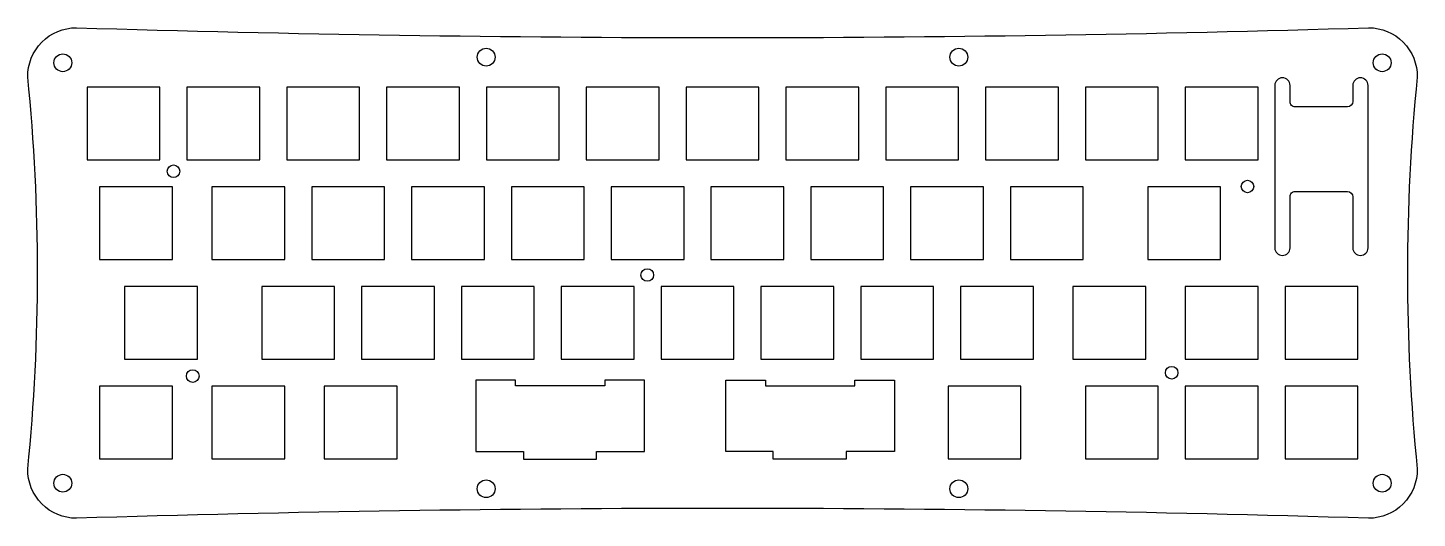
# Model space of a CAD drawing. Header units: millimetres. Extents: x 1 to 266, y -56 to 37.
import ezdxf

# ---------------------------------------------------------------- set-up
doc = ezdxf.new("R2010")
doc.units = ezdxf.units.MM
doc.layers.get('0').update_dxf_attribs({"linetype": 'CONTINUOUS'})

msp = doc.modelspace()

# ---------------------------------------------------------------- linework, layer by layer
for points in [[(256.63, -56.37, 0.015209), (10.08, -56.37, -0.421024), (0.78, -46.96, 0.050054), (0.78, 27.91, -0.421024), (10.08, 37.32, 0.015209), (256.63, 37.32, -0.421024), (265.93, 27.91, 0.050054), (265.93, -46.96, -0.421024)], [(238.76, 26.31), (238.76, -4.72, 1), (241.66, -4.72), (241.66, 5.06, -0.415059), (242.66, 6.06), (252.64, 6.03, -0.413368), (253.64, 5.03), (253.64, -4.72, 1), (256.54, -4.72), (256.54, 26.31, 1), (253.64, 26.31), (253.64, 23.23, -0.413368), (252.64, 22.23), (242.66, 22.2, -0.415059), (241.66, 23.2), (241.66, 26.31, 1)]]:
    msp.add_lwpolyline(points, format="xyb", close=True)
for points in [[(12.1, 12.1), (26, 12.1), (26, 26), (12.1, 26)], [(31.15, 12.1), (45.05, 12.1), (45.05, 26), (31.15, 26)], [(50.2, 12.1), (64.1, 12.1), (64.1, 26), (50.2, 26)], [(69.25, 12.1), (83.15, 12.1), (83.15, 26), (69.25, 26)], [(102.2, 26), (88.3, 26), (88.3, 12.1), (102.2, 12.1)], [(121.25, 26), (107.35, 26), (107.35, 12.1), (121.25, 12.1)], [(140.3, 26), (126.4, 26), (126.4, 12.1), (140.3, 12.1)], [(159.35, 26), (145.45, 26), (145.45, 12.1), (159.35, 12.1)], [(178.4, 26), (164.5, 26), (164.5, 12.1), (178.4, 12.1)], [(197.45, 26), (183.55, 26), (183.55, 12.1), (197.45, 12.1)], [(216.5, 26), (202.6, 26), (202.6, 12.1), (216.5, 12.1)], [(235.55, 26), (221.65, 26), (221.65, 12.1), (235.55, 12.1)], [(28.38, 6.95), (14.48, 6.95), (14.48, -6.95), (28.38, -6.95)], [(49.81, 6.95), (35.91, 6.95), (35.91, -6.95), (49.81, -6.95)], [(68.86, 6.95), (54.96, 6.95), (54.96, -6.95), (68.86, -6.95)], [(87.91, 6.95), (74.01, 6.95), (74.01, -6.95), (87.91, -6.95)], [(106.96, 6.95), (93.06, 6.95), (93.06, -6.95), (106.96, -6.95)], [(126.01, 6.95), (112.11, 6.95), (112.11, -6.95), (126.01, -6.95)], [(145.06, 6.95), (131.16, 6.95), (131.16, -6.95), (145.06, -6.95)], [(164.11, 6.95), (150.21, 6.95), (150.21, -6.95), (164.11, -6.95)], [(183.16, 6.95), (169.26, 6.95), (169.26, -6.95), (183.16, -6.95)], [(202.21, 6.95), (188.31, 6.95), (188.31, -6.95), (202.21, -6.95)], [(228.4, 6.95), (214.5, 6.95), (214.5, -6.95), (228.4, -6.95)], [(33.14, -12.1), (19.24, -12.1), (19.24, -26), (33.14, -26)], [(59.34, -12.1), (45.44, -12.1), (45.44, -26), (59.34, -26)], [(78.39, -12.1), (64.49, -12.1), (64.49, -26), (78.39, -26)], [(97.44, -12.1), (83.54, -12.1), (83.54, -26), (97.44, -26)], [(116.49, -12.1), (102.59, -12.1), (102.59, -26), (116.49, -26)], [(135.54, -12.1), (121.64, -12.1), (121.64, -26), (135.54, -26)], [(154.59, -12.1), (140.69, -12.1), (140.69, -26), (154.59, -26)], [(173.64, -12.1), (159.74, -12.1), (159.74, -26), (173.64, -26)], [(192.69, -12.1), (178.79, -12.1), (178.79, -26), (192.69, -26)], [(214.12, -12.1), (200.22, -12.1), (200.22, -26), (214.12, -26)], [(235.55, -12.1), (221.65, -12.1), (221.65, -26), (235.55, -26)], [(254.6, -12.1), (240.7, -12.1), (240.7, -26), (254.6, -26)], [(28.38, -31.15), (14.48, -31.15), (14.48, -45.05), (28.38, -45.05)], [(49.81, -31.15), (35.91, -31.15), (35.91, -45.05), (49.81, -45.05)], [(71.24, -31.15), (57.34, -31.15), (57.34, -45.05), (71.24, -45.05)], [(95.39, -45.1), (109.3, -45.1), (109.3, -43.63), (118.49, -43.63), (118.49, -30), (110.92, -30), (110.92, -31.1), (93.87, -31.1), (93.87, -30), (86.3, -30), (86.3, -43.63), (95.39, -43.63)], [(158.58, -30), (166.15, -30), (166.15, -43.63), (156.96, -43.63), (156.96, -45.1), (143.05, -45.1), (143.05, -43.63), (133.96, -43.63), (133.96, -30), (141.53, -30), (141.53, -31.1), (158.58, -31.1)], [(190.3, -31.15), (176.4, -31.15), (176.4, -45.05), (190.3, -45.05)], [(216.5, -31.15), (202.6, -31.15), (202.6, -45.05), (216.5, -45.05)], [(235.55, -31.15), (221.65, -31.15), (221.65, -45.05), (235.55, -45.05)], [(254.6, -31.15), (240.7, -31.15), (240.7, -45.05), (254.6, -45.05)]]:
    msp.add_lwpolyline(points, close=True)
for centre, radius in [((7.47, 30.63), 1.7), ((88.25, 31.7), 1.7), ((178.45, 31.7), 1.7), ((259.24, 30.63), 1.7), ((28.58, 9.91), 1.2), ((233.55, 6.99), 1.2), ((119, -9.91), 1.2), ((32.26, -29.21), 1.2), ((219.08, -28.58), 1.2), ((7.47, -49.68), 1.7), ((88.25, -50.74), 1.7), ((178.45, -50.74), 1.7), ((259.24, -49.68), 1.7)]:
    msp.add_circle(centre, radius)

doc.saveas('drawing.dxf')
